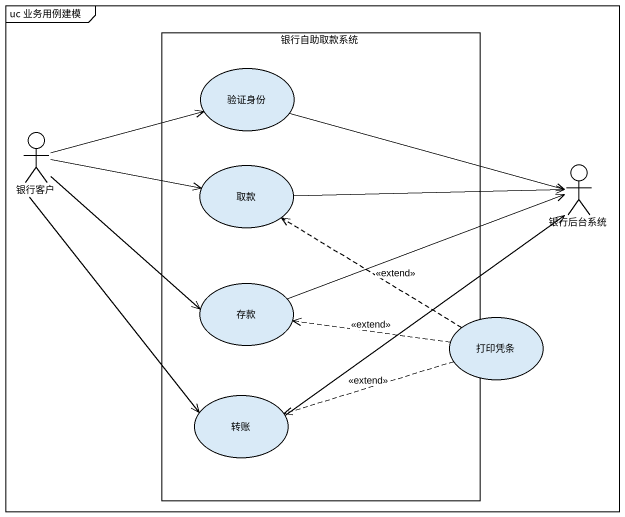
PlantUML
@startuml
mainframe uc 业务用例建模
rectangle 银行自助取款系统 {
  usecase 验证身份
  usecase 取款
  usecase 存款
  usecase 转账
}
actor 银行客户
actor 银行后台系统
usecase 打印凭条
验证身份 -right-> 银行后台系统
银行客户 -right-> 验证身份
银行客户 -right-> 取款
银行客户 --> 存款
银行客户 --> 转账
取款 -right-> 银行后台系统
存款 -right-> 银行后台系统
打印凭条 .up.> 取款 : <<extend>>
打印凭条 .left.> 存款 : <<extend>>
打印凭条 .left.> 转账 : <<extend>>
转账 -up-> 银行后台系统
@enduml
